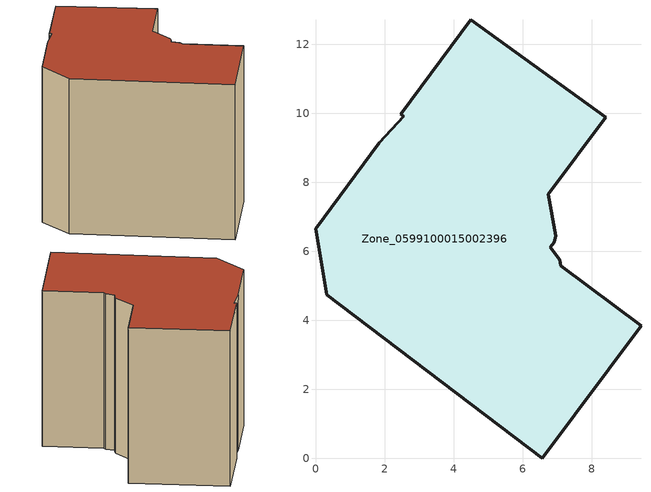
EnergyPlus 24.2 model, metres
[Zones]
Zone_0599100015002396
 floor ground (C_G): 7.07,5.75 7.1,5.59 9.43,3.85 6.57,0 0.32,4.75 0,6.66 1.85,9.15 2.56,9.91 2.47,9.98 4.5,12.72 8.4,9.89 6.75,7.66 6.96,6.45 6.91,6.26 6.8,6.11 z1.08
 wall outside (C_F): 8.4,9.89 4.5,12.72 2.47,9.98 2.56,9.91 1.85,9.15 0,6.66 0.32,4.75 6.57,0 9.43,3.85 7.1,5.59 7.07,5.75 6.8,6.11 6.91,6.26 6.96,6.45 6.75,7.66 8.4,9.89 z1.08:8.98
 roof outside (C_R): 7.1,5.59 7.07,5.75 6.8,6.11 6.91,6.26 6.96,6.45 6.75,7.66 8.4,9.89 4.5,12.72 2.47,9.98 2.56,9.91 1.85,9.15 0,6.66 0.32,4.75 6.57,0 9.43,3.85 z8.98
[BUILDING]
Pand.0599100015002396: North Axis=0; Terrain=City; Loads Convergence Tolerance Value=0.04; Temperature Convergence Tolerance Value=0.4; Solar Distribution=FullExterior; Maximum Number of Warmup Days=25; Minimum Number of Warmup Days=1
[Site:Location]
Rotterdam.The.Hague.AP_ZH_NLD Design_Conditions: Latitude=51.96; Longitude=4.45; Time Zone=1; Elevation=-4.5
[SITE:GROUNDTEMPERATURE:BUILDINGSURFACE]
18, 18, 18, 18, 18, 18, 18, 18, 18, 18, 18, 18
[MATERIAL] Thermal Absorptance=0.9; Solar Absorptance=0.7; Visible Absorptance=0.7
Name | Roughness | Thickness | Conductivity | Density | Specific Heat
G.TI.1975-1991 | MediumSmooth | 0.15 | 0.288461 | 540 | 1210
F.TI.1975-1991 | Rough | 0.3 | 0.230769 | 1920 | 840
R.TI.1975-1991 | MediumRough | 0.2 | 0.153846 | 1500 | 1000
[CONSTRUCTION]
C_G: G.TI.1975-1991
C_F: F.TI.1975-1991
C_R: R.TI.1975-1991
[ZONE]
Zone_0599100015002396: Type=1; Multiplier=1; Ceiling Height=Autocalculate; Volume=Autocalculate; Floor Area=autocalculate; Part of Total Floor Area=Yes
[ZONEINFILTRATION:DESIGNFLOWRATE]
Infil_Zone_0599100015002396: Zone or ZoneList or Space or SpaceList=Zone_0599100015002396; Schedule=AlwaysOn; Design Flow Rate Calculation Method=Flow/Area; Flow Rate per Floor Area=0.003; Constant Term Coefficient=1; Temperature Term Coefficient=0; Velocity Term Coefficient=0; Velocity Squared Term Coefficient=0
[HVACTEMPLATE:ZONE:IDEALLOADSAIRSYSTEM]
Zone_0599100015002396: Maximum Heating Supply Air Temperature=50; Minimum Cooling Supply Air Temperature=13; Maximum Heating Supply Air Humidity Ratio=0.0156; Minimum Cooling Supply Air Humidity Ratio=0.0077; Heating Limit=NoLimit; Cooling Limit=NoLimit; Dehumidification Control Type=ConstantSensibleHeatRatio; Cooling Sensible Heat Ratio=0.7; Dehumidification Setpoint=60; Humidification Control Type=None; Humidification Setpoint=30; Outdoor Air Method=None; Outdoor Air Flow Rate per Person=0.00944; Outdoor Air Flow Rate per Zone Floor Area=0; Outdoor Air Flow Rate per Zone=0; Demand Controlled Ventilation Type=None; Outdoor Air Economizer Type=NoEconomizer; Heat Recovery Type=None; Sensible Heat Recovery Effectiveness=0.7; Latent Heat Recovery Effectiveness=0.65
[ZONECONTROL:THERMOSTAT]
ThermostatControl_Zone_0599100015002396: Zone or ZoneList=Zone_0599100015002396; Control Type Schedule=DualSetpointControlType; Control 1=Thermostat_Zone_0599100015002396; Temperature Difference Between Cutout And Setpoint=0
[THERMOSTATSETPOINT:DUALSETPOINT]
Thermostat_Zone_0599100015002396: Heating Setpoint Temperature Schedule=HeatingSetpoint_Zone_0599100015002396; Cooling Setpoint Temperature Schedule=CoolingSetpoint_Zone_0599100015002396
[SCHEDULE:COMPACT]
HeatingSetpoint_Zone_0599100015002396: Through: 12/31, For: AllDays, Until: 24:00, 21
CoolingSetpoint_Zone_0599100015002396: Through: 12/31, For: AllDays, Until: 24:00, 24
DualSetpointControlType: Through: 12/31, For: AllDays, Until: 24:00, 4
AlwaysOn: Through: 12/31, For: AllDays, Until: 24:00, 1
